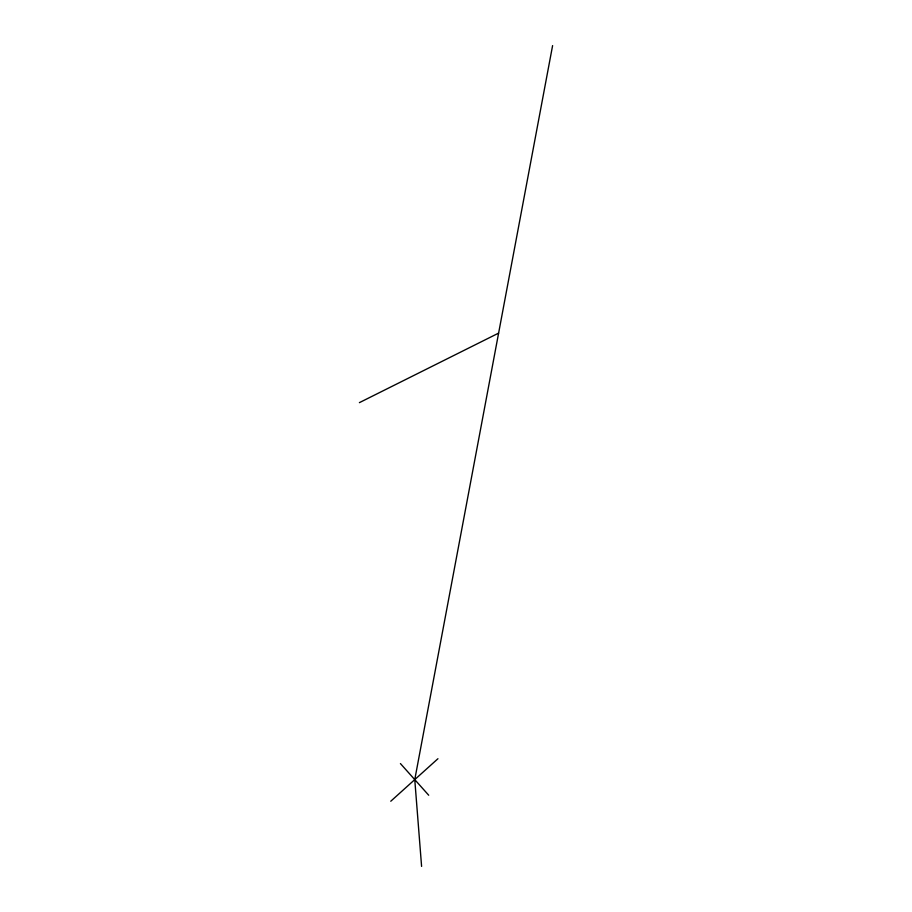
<?xml version="1.0" encoding="UTF-8"?>
<svg xmlns="http://www.w3.org/2000/svg" width="912" height="912" viewBox="0 0 912 912"><rect width="100%" height="100%" fill="white"/><g stroke="black" fill="none" stroke-linecap="round" stroke-linejoin="round"><path stroke-width="1.37" d="M552.604 45.6L414.766 779.612L421.595 866.4M390.758 801.238L437.942 758.716M359.396 402.637L498.613 333.119M400.425 763.572L428.708 795.23"/></g></svg>
